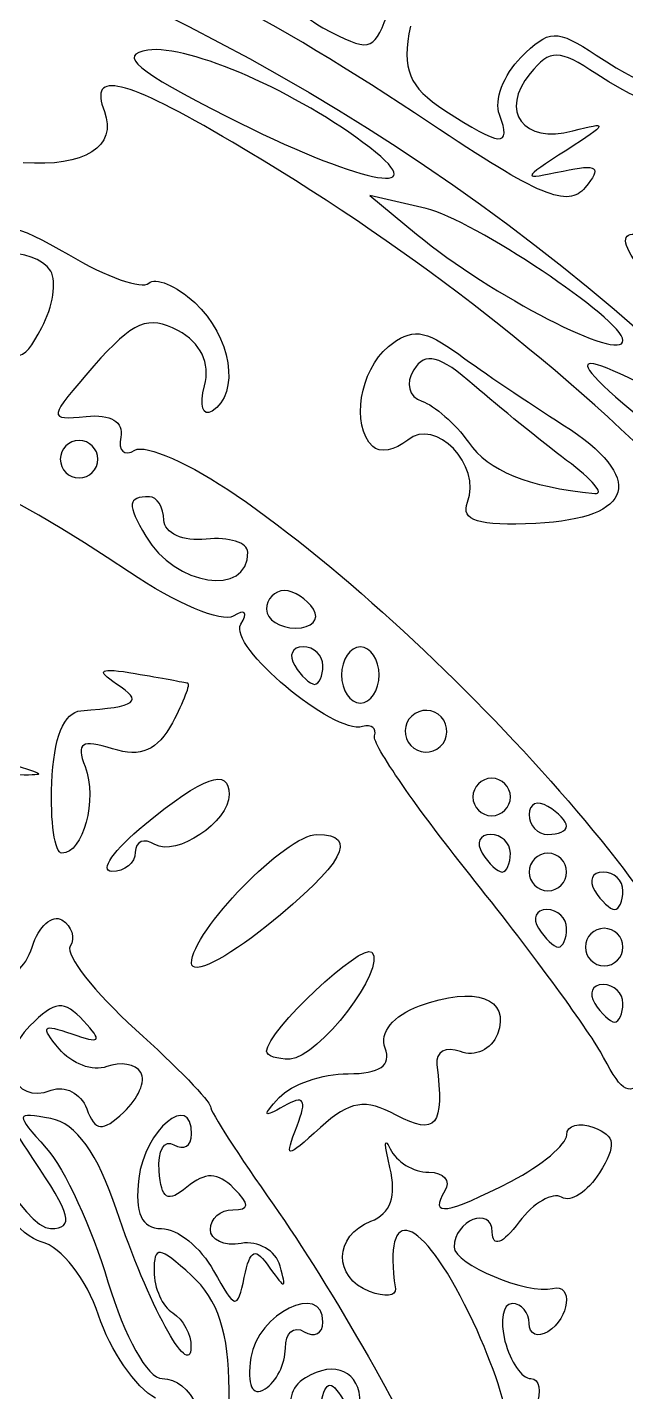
# Model space of a CAD drawing. Header units: millimetres. Extents: x 89 to 151, y 168 to 272.
# Drawn here: x 128.19 to 133.39, y 226.78 to 238.62 of the extents above; entities that cross this region are included whole.
import ezdxf

# ---------------------------------------------------------------- set-up
doc = ezdxf.new("R2010")
doc.units = ezdxf.units.MM
doc.layers.add('Layer_1', color=7, linetype='CONTINUOUS')

msp = doc.modelspace()

# ---------------------------------------------------------------- linework, layer by layer
at = {"layer": 'Layer_1', "color": 7}
for points in [[(131.1671, 237.577019)], [(133.3652, 235.903637)], [(128.80625, 234.872538)], [(132.87679, 234.862735)], [(132.01638, 234.49844)], [(130.10888, 234.06614)], [(130.67869, 233.569981)], [(130.76011, 233.081517)], [(131.24857, 233.000117)], [(131.80984, 232.606974)], [(128.40627, 232.063104)], [(132.38831, 231.941776)], [(129.21327, 231.702583)], [(132.87679, 231.687933)], [(132.38831, 231.453314)], [(132.87679, 231.290492)], [(133.36525, 231.127671)], [(132.87677, 230.802029)], [(133.36525, 230.639207)], [(129.62032, 230.500497)], [(133.36525, 230.150742)], [(130.27161, 229.735284)], [(129.17975, 229.551267)], [(130.53652, 229.087531)], [(128.24224, 228.804552)], [(130.43451, 227.157766)]]:
    msp.add_lwpolyline(points, close=True, dxfattribs=at)
for points in [[(131.65558, 237.048057), (131.1671, 237.160413), (131.57416, 236.825322)], [(130.30064, 227.854157), (130.30053, 227.854171)]]:
    msp.add_lwpolyline(points, dxfattribs=at)
for points in [[(131.81845, 244.147188), (139.12262, 240.639558), (144.27945, 233.647126), (145.50282, 225.591745)], [(124.73577, 240.332942), (131.20967, 238.971544), (136.41821, 234.551704), (138.6965, 228.486231)], [(131.68502, 237.791805), (130.30702, 238.71475), (129.26014, 239.254957), (127.88508, 239.752619)], [(130.59764, 239.268341), (130.48309, 238.869141), (130.51314, 238.749789), (130.76112, 238.617057)], [(130.76112, 238.617057), (131.16165, 238.402699), (131.1967, 238.40902), (131.31486, 238.716907)], [(131.52051, 238.631565), (131.44431, 238.250385), (131.50301, 238.106576), (131.82007, 237.89887)], [(132.47915, 238.358852), (132.726, 238.605695), (132.78642, 238.607633), (133.13407, 238.379842)], [(131.1671, 237.577019), (130.54961, 238.054495), (129.59436, 238.473845), (129.24146, 238.422374)], [(133.13407, 238.379842), (133.65223, 238.04033), (133.71452, 238.061237), (133.59567, 238.53478)], [(129.24146, 238.422374), (128.97224, 238.383104), (129.13727, 238.244501), (129.93125, 237.842814)], [(132.29288, 237.86368), (132.24578, 237.986454), (132.32958, 238.209288), (132.47915, 238.358852)], [(133.13874, 238.21394), (132.80521, 238.432478), (132.73673, 238.433323), (132.56058, 238.22104)], [(133.77276, 238.454503), (133.89479, 237.898846), (133.72056, 237.832726), (133.13874, 238.21394)], [(129.97535, 237.623174), (129.03161, 238.179619), (128.72358, 238.253502), (128.86308, 237.889952)], [(132.56058, 238.22104), (132.28803, 237.892641), (132.50098, 237.606151), (132.93166, 237.721945)], [(128.86308, 237.889952), (128.9792, 237.587292), (128.69007, 237.404859), (128.15842, 237.445369)], [(131.82007, 237.89887), (132.30344, 237.582151), (132.40378, 237.574684), (132.29288, 237.86368)], [(129.93125, 237.842814), (131.05687, 237.27339), (131.75355, 237.123555), (131.1671, 237.577019)], [(133.0376, 237.230456), (132.88735, 237.049412), (132.64046, 237.151876), (131.68502, 237.791805)], [(132.93166, 237.721945), (133.24393, 237.805925), (133.2377, 237.786865), (132.87716, 237.555543)], [(136.89624, 230.674078), (135.15593, 233.647689), (132.93398, 235.878699), (129.97535, 237.623174)], [(132.87716, 237.555543), (132.47745, 237.29903), (132.47688, 237.295736), (132.84576, 237.37312)], [(132.84576, 237.37312), (133.14811, 237.43655), (133.18554, 237.4087), (133.0376, 237.230456)], [(129.08024, 233.892512), (124.96445, 236.670229), (119.51587, 237.104633), (114.96054, 235.018247)], [(133.3652, 235.903632), (133.3652, 236.082712), (132.06313, 236.954313), (131.65558, 237.048057)], [(127.73012, 236.811432), (127.90539, 236.956893), (128.09061, 236.920102), (128.55117, 236.648364)], [(131.57416, 236.825322), (132.22345, 236.290821), (133.3652, 235.703267), (133.3652, 235.903637)], [(134.61682, 235.320296), (133.52502, 236.435578), (133.22627, 236.826393), (133.46551, 236.826393)], [(128.39726, 236.504011), (128.2564, 236.731905), (127.709, 236.701197), (127.61165, 236.459941)], [(128.55117, 236.648364), (128.87828, 236.455368), (129.19179, 236.343339), (129.24786, 236.399413)], [(128.31956, 236.015244), (128.41656, 236.196364), (128.45145, 236.41631), (128.39726, 236.504011)], [(129.24786, 236.399413), (129.30386, 236.455483), (129.48398, 236.379943), (129.64795, 236.231541)], [(129.64795, 236.231541), (129.96421, 235.945334), (130.04473, 235.441073), (129.79848, 235.288878)], [(129.50107, 235.988942), (129.24522, 236.125868), (129.11237, 236.070022), (128.77241, 235.682596)], [(127.53863, 235.993094), (128.13674, 235.689269), (128.14523, 235.689509), (128.31956, 236.015244)], [(129.73238, 235.50956), (129.78458, 235.709177), (129.70128, 235.881778), (129.50107, 235.988942)], [(131.32988, 235.849426), (131.52724, 236.013225), (131.6443, 236.000449), (131.94046, 235.782786)], [(133.65822, 235.456311), (132.65937, 235.979598), (132.91425, 235.663181), (134.38673, 234.551919)], [(131.19283, 234.982501), (131.00395, 235.171377), (131.07815, 235.640478), (131.32988, 235.849426)], [(132.07439, 235.512353), (131.77226, 235.775358), (131.64878, 235.807664), (131.55044, 235.649432)], [(131.94046, 235.782786), (132.14198, 235.634675), (132.54855, 235.359934), (132.84396, 235.172251)], [(128.77241, 235.682596), (128.371, 235.225135), (128.36862, 235.210013), (128.70371, 235.244143)], [(131.55044, 235.649432), (131.47554, 235.528848), (131.50454, 235.414677), (131.62014, 235.375978)], [(129.79848, 235.288878), (129.71728, 235.238688), (129.68748, 235.338008), (129.73238, 235.50956)], [(132.87674, 234.862735), (132.65285, 235.030771), (132.29179, 235.323098), (132.07439, 235.512353)], [(128.70371, 235.244143), (128.91818, 235.266003), (129.03358, 235.197153), (129.00593, 235.063865)], [(131.62014, 235.375978), (131.72918, 235.339438), (131.91068, 235.179594), (132.0234, 235.020767)], [(132.01638, 234.498436), (132.14038, 234.821716), (131.73874, 235.239519), (131.49688, 235.038781)], [(132.84396, 235.172251), (133.56771, 234.712431), (133.47005, 234.356624), (132.60875, 234.315354)], [(128.64343, 235.03536), (128.55393, 235.03536), (128.48061, 234.96209), (128.48061, 234.872538)], [(128.80625, 234.872538), (128.80625, 234.962088), (128.73305, 235.03536), (128.64343, 235.03536)], [(129.00593, 235.063865), (128.98123, 234.945263), (129.03573, 234.894259), (129.12664, 234.950511)], [(131.49688, 235.038781), (131.38863, 234.948901), (131.25176, 234.923578), (131.19283, 234.982501)], [(129.12664, 234.950511), (129.21774, 235.006761), (129.61416, 234.831227), (130.00774, 234.560438)], [(132.0234, 235.020767), (132.20217, 234.768903), (132.52848, 234.636151), (133.12102, 234.57423)], [(128.48061, 234.872538), (128.48061, 234.782988), (128.55381, 234.709717), (128.64343, 234.709717)], [(128.64343, 234.709717), (128.73303, 234.709717), (128.80625, 234.782987), (128.80625, 234.872538)], [(133.12102, 234.57423), (133.21062, 234.56493), (133.10072, 234.694695), (132.87679, 234.862735)], [(130.00774, 234.560438), (131.88027, 233.272097), (134.26197, 230.553238), (134.08462, 229.906392)], [(129.254, 234.546914), (129.06386, 234.546914), (129.05834, 234.485634), (129.2232, 234.204441)], [(129.38049, 234.343387), (129.37749, 234.455323), (129.32119, 234.546914), (129.254, 234.546914)], [(132.60875, 234.315354), (132.10675, 234.291304), (131.95491, 234.338224), (132.01638, 234.49844)], [(129.74683, 234.178647), (129.54677, 234.157207), (129.38289, 234.230907), (129.38049, 234.343387)], [(129.2232, 234.204441), (129.47648, 233.772239), (130.10888, 233.673488), (130.10888, 234.06614)], [(130.10882, 234.066133), (130.10882, 234.149343), (129.94593, 234.199972), (129.74683, 234.178647)], [(129.98276, 233.511333), (129.88576, 233.451413), (129.47967, 233.622942), (129.08024, 233.892512)], [(130.42485, 233.732801), (130.34065, 233.732801), (130.27165, 233.659531), (130.27165, 233.569981)], [(130.67869, 233.569981), (130.62329, 233.659531), (130.50912, 233.732801), (130.42485, 233.732801)], [(130.04796, 233.440533), (130.11236, 233.544714), (130.08496, 233.574484), (129.98276, 233.511333)], [(130.27165, 233.569981), (130.27165, 233.480431), (130.38593, 233.407159), (130.52548, 233.407159)], [(130.52548, 233.407159), (130.6651, 233.407159), (130.73404, 233.480429), (130.67869, 233.569981)], [(131.10528, 232.552342), (130.85247, 232.480492), (129.93234, 233.253438), (130.04796, 233.440533)], [(130.58767, 233.244337), (130.49277, 233.244337), (130.46053, 233.171067), (130.51587, 233.081517)], [(130.76011, 233.081517), (130.76011, 233.171067), (130.68251, 233.244337), (130.58767, 233.244337)], [(131.08575, 233.244349), (130.99615, 233.244349), (130.92293, 233.134446), (130.92293, 233.000117)], [(131.24857, 233.000117), (131.24857, 233.134445), (131.17537, 233.244349), (131.08575, 233.244349)], [(128.96903, 232.92164), (128.78241, 233.044506), (128.82081, 233.065968), (129.13186, 233.01266)], [(129.13186, 233.01266), (129.35573, 232.97428), (129.5598, 232.93745), (129.58535, 232.9308)], [(130.51587, 233.081517), (130.57127, 232.991967), (130.64881, 232.918695), (130.68831, 232.918695)], [(130.68831, 232.918695), (130.72781, 232.918695), (130.76011, 232.991965), (130.76011, 233.081517)], [(128.6594, 232.689579), (129.14938, 232.725409), (129.20444, 232.766669), (128.96903, 232.92164)], [(129.58535, 232.9308), (129.61095, 232.9241), (129.55145, 232.768641), (129.45331, 232.585234)], [(130.92293, 233.000117), (130.92293, 232.86579), (130.99613, 232.755886), (131.08575, 232.755886)], [(131.08575, 232.755886), (131.17525, 232.755886), (131.24857, 232.865788), (131.24857, 233.000117)], [(128.40628, 232.063094), (128.42228, 232.456545), (128.51217, 232.678809), (128.6594, 232.689579)], [(131.5603, 232.665885), (131.4754, 232.613455), (131.4489, 232.501165), (131.5014, 232.41634)], [(131.80985, 232.606975), (131.75735, 232.691805), (131.64513, 232.718308), (131.5603, 232.665885)], [(129.45331, 232.585234), (129.32394, 232.343509), (129.1812, 232.281486), (128.93449, 232.359792)], [(131.20815, 232.470922), (131.23035, 232.538092), (131.18415, 232.574723), (131.10528, 232.552342)], [(131.75094, 232.35743), (131.83584, 232.40985), (131.86234, 232.522149), (131.80984, 232.606974)], [(128.93449, 232.359792), (128.66603, 232.445002), (128.61545, 232.412252), (128.69507, 232.204795)], [(132.08183, 231.209058), (131.5791, 231.83592), (131.18594, 232.403758), (131.20815, 232.470922)], [(131.5014, 232.41634), (131.5539, 232.33151), (131.66611, 232.305007), (131.75094, 232.35743)], [(128.10254, 232.210804), (128.36371, 232.135944), (128.36024, 232.126694), (128.07384, 232.133904)], [(128.69507, 232.204795), (128.8041, 231.920732), (128.67957, 231.45331), (128.49497, 231.45331)], [(129.21327, 231.702579), (129.72578, 232.122685), (129.94596, 232.200551), (129.94596, 231.9617)], [(128.49497, 231.45331), (128.43247, 231.45331), (128.39262, 231.727717), (128.40627, 232.063104)], [(132.22549, 232.104596), (132.13599, 232.104596), (132.06267, 232.031326), (132.06267, 231.941776)], [(132.38831, 231.941776), (132.38831, 232.031326), (132.31511, 232.104596), (132.22549, 232.104596)], [(129.94596, 231.9617), (129.94596, 231.726366), (129.48455, 231.417358), (129.30181, 231.530303)], [(132.06267, 231.941776), (132.06267, 231.852226), (132.13587, 231.778954), (132.22549, 231.778954)], [(132.22549, 231.778954), (132.31509, 231.778954), (132.38831, 231.852224), (132.38831, 231.941776)], [(132.71397, 231.860364), (132.62447, 231.915714), (132.55113, 231.883404), (132.55113, 231.788564)], [(132.87679, 231.687934), (132.87679, 231.727424), (132.80359, 231.805014), (132.71397, 231.860364)], [(132.55113, 231.788564), (132.55113, 231.693724), (132.62453, 231.616133), (132.71397, 231.616133)], [(128.92833, 231.296339), (128.81641, 231.299639), (128.94463, 231.482369), (129.21327, 231.702583)], [(129.30181, 231.530303), (129.20841, 231.588073), (129.13186, 231.557753), (129.13186, 231.462913)], [(129.62032, 230.500497), (129.62032, 230.77389), (130.4423, 231.616121), (130.70912, 231.616121)], [(130.70912, 231.616121), (131.08284, 231.616121), (130.94198, 231.360329), (130.27161, 230.821593)], [(132.21589, 231.616134), (132.12099, 231.616134), (132.08874, 231.542864), (132.14409, 231.453314)], [(132.38831, 231.453314), (132.38831, 231.542864), (132.31081, 231.616134), (132.21589, 231.616134)], [(132.71397, 231.616133), (132.80357, 231.616133), (132.87679, 231.648453), (132.87679, 231.687933)], [(129.13186, 231.462913), (129.13186, 231.368073), (129.04026, 231.293118), (128.92833, 231.296339)], [(132.14409, 231.453314), (132.19949, 231.363764), (132.27702, 231.290492), (132.31651, 231.290492)], [(132.31651, 231.290492), (132.35601, 231.290492), (132.38831, 231.363762), (132.38831, 231.453314)], [(132.71397, 231.453314), (132.62447, 231.453314), (132.55113, 231.380044), (132.55113, 231.290492)], [(132.87679, 231.290492), (132.87679, 231.380042), (132.80359, 231.453314), (132.71397, 231.453314)], [(132.55113, 231.290492), (132.55113, 231.200942), (132.62453, 231.127671), (132.71397, 231.127671)], [(132.71397, 231.127671), (132.80357, 231.127671), (132.87679, 231.200941), (132.87679, 231.290492)], [(133.19281, 231.290492), (133.09791, 231.290492), (133.06567, 231.217222), (133.12101, 231.127671)], [(133.36525, 231.127671), (133.36525, 231.217221), (133.28765, 231.290492), (133.19281, 231.290492)], [(133.19805, 229.680964), (133.08691, 229.894554), (132.58456, 230.582197), (132.08183, 231.209058)], [(133.12101, 231.127671), (133.17641, 231.038121), (133.25395, 230.96485), (133.29345, 230.96485)], [(133.29345, 230.96485), (133.33295, 230.96485), (133.36525, 231.03812), (133.36525, 231.127671)], [(128.23647, 230.639154), (128.29407, 230.820858), (128.41052, 230.926764), (128.49508, 230.8745)], [(132.70435, 230.96485), (132.60945, 230.96485), (132.57721, 230.89158), (132.63255, 230.802029)], [(132.87679, 230.802029), (132.87679, 230.891579), (132.79919, 230.96485), (132.70435, 230.96485)], [(128.49508, 230.8745), (128.57968, 230.82224), (128.6116, 230.719245), (128.56608, 230.645632)], [(130.27161, 230.821593), (129.9134, 230.53373), (129.62032, 230.389237), (129.62032, 230.500497)], [(132.63255, 230.802029), (132.68795, 230.712479), (132.76549, 230.639207), (132.80497, 230.639207)], [(132.80497, 230.639207), (132.84447, 230.639207), (132.87677, 230.712477), (132.87677, 230.802029)], [(133.20243, 230.802029), (133.11283, 230.802029), (133.03961, 230.728759), (133.03961, 230.639207)], [(133.36525, 230.639207), (133.36525, 230.728757), (133.29205, 230.802029), (133.20243, 230.802029)], [(128.56608, 230.645632), (128.52058, 230.572022), (128.77583, 230.24756), (129.13331, 229.924612)], [(130.27161, 229.735288), (130.27161, 229.905034), (131.09728, 230.681897), (131.18474, 230.594439)], [(127.95284, 230.419268), (128.05295, 230.357428), (128.17779, 230.454248), (128.23647, 230.639154)], [(131.18474, 230.594439), (131.32072, 230.458456), (130.71991, 229.673538), (130.47513, 229.667384)], [(133.03961, 230.639207), (133.03961, 230.549657), (133.11281, 230.476387), (133.20243, 230.476387)], [(133.20243, 230.476387), (133.29203, 230.476387), (133.36525, 230.549657), (133.36525, 230.639207)], [(131.59787, 230.128282), (132.08232, 230.308323), (132.39522, 230.195382), (132.27559, 229.883662)], [(133.19281, 230.313564), (133.09791, 230.313564), (133.06567, 230.240294), (133.12101, 230.150742)], [(133.36525, 230.150742), (133.36525, 230.240292), (133.28765, 230.313564), (133.19281, 230.313564)], [(128.68297, 229.997691), (128.51141, 230.182516), (128.43583, 230.175746), (128.21595, 229.955871)], [(131.30002, 229.762978), (131.24912, 229.89575), (131.36942, 230.04339), (131.59787, 230.128282)], [(133.12101, 230.150742), (133.17641, 230.061192), (133.25395, 229.987922), (133.29345, 229.987922)], [(133.29345, 229.987922), (133.33295, 229.987922), (133.36525, 230.061192), (133.36525, 230.150742)], [(128.21595, 229.955871), (127.92762, 229.667539), (128.06139, 229.265894), (128.40219, 229.396674)], [(128.46949, 229.757102), (128.305, 229.955294), (128.32354, 229.977028), (128.5797, 229.886279)], [(128.5797, 229.886279), (128.83288, 229.796599), (128.85125, 229.816419), (128.68297, 229.997691)], [(129.13331, 229.924612), (129.49077, 229.601662), (129.78324, 229.300776), (129.78324, 229.255975)], [(132.27559, 229.883662), (132.22499, 229.751599), (132.08006, 229.683223), (131.95369, 229.731715)], [(128.88309, 229.601654), (128.76434, 229.556094), (128.57825, 229.626044), (128.46949, 229.757102)], [(130.47513, 229.667384), (130.36321, 229.664584), (130.27161, 229.695124), (130.27161, 229.735284)], [(130.97918, 229.540146), (131.25615, 229.540146), (131.35831, 229.611106), (131.30002, 229.762978)], [(131.95369, 229.731715), (131.82734, 229.780215), (131.73555, 229.729515), (131.74976, 229.618952)], [(128.24225, 228.804556), (128.01514, 229.138775), (127.82932, 229.499804), (127.82932, 229.606844)], [(129.17975, 229.551264), (129.13525, 229.624534), (129.00182, 229.647204), (128.88309, 229.601654)], [(131.74976, 229.618952), (131.81776, 229.090243), (131.74176, 228.996594), (131.39783, 229.181043)], [(133.56089, 229.518144), (133.43151, 229.336605), (133.36078, 229.368361), (133.19805, 229.680964)], [(127.66649, 229.476802), (127.66649, 229.076094), (128.16812, 228.196881), (128.39675, 228.196881)], [(129.03145, 229.206284), (129.15741, 229.32276), (129.22417, 229.477998), (129.17975, 229.551267)], [(130.38153, 229.333087), (130.48676, 229.446965), (130.75569, 229.540146), (130.97918, 229.540146)], [(128.40219, 229.396674), (128.52002, 229.441904), (128.6583, 229.369924), (128.70942, 229.236714)], [(129.62047, 229.01494), (129.62047, 229.39333), (129.2116, 229.05197), (129.1619, 228.632077)], [(130.5365, 229.087526), (130.6253, 229.319159), (130.5984, 229.359113), (130.42143, 229.258037)], [(128.70942, 229.236714), (128.78602, 229.037065), (128.8426, 229.031721), (129.03145, 229.206284)], [(129.78324, 229.255975), (129.78324, 229.211175), (130.03091, 228.826318), (130.33363, 228.40074)], [(130.42143, 229.258037), (130.2407, 229.154852), (130.232, 229.171227), (130.38153, 229.333087)], [(131.39783, 229.181043), (131.12639, 229.326307), (130.99489, 229.30488), (130.73953, 229.073791)], [(128.39886, 229.150576), (128.08658, 229.209206), (128.08494, 229.198696), (128.35886, 228.894215)], [(128.96874, 228.358252), (128.80491, 228.848727), (128.6173, 229.109567), (128.39886, 229.150576)], [(132.87687, 229.010042), (132.87687, 229.094492), (132.98328, 229.122727), (133.11343, 229.072792)], [(129.4675, 228.92349), (129.5516, 228.87149), (129.62047, 228.9126), (129.62047, 229.01494)], [(130.73953, 229.073791), (130.43321, 228.796574), (130.42508, 228.797123), (130.53652, 229.087531)], [(131.34213, 228.725234), (131.29203, 228.927166), (131.29303, 229.000796), (131.34513, 228.888856)], [(132.39649, 228.608098), (132.6607, 228.744726), (132.87687, 228.9256), (132.87687, 229.010042)], [(133.11343, 229.072792), (133.30063, 229.000952), (133.31082, 228.919276), (133.16223, 228.68138)], [(128.35886, 228.894215), (128.51599, 228.719592), (128.75695, 228.198189), (128.89434, 227.735543)], [(129.33865, 228.697167), (129.32545, 228.873641), (129.38325, 228.975486), (129.4675, 228.92349)], [(131.34513, 228.888856), (131.39653, 228.776919), (131.54673, 228.68533), (131.67888, 228.68533)], [(128.31537, 228.081664), (128.143, 228.126734), (127.87304, 228.44586), (127.71545, 228.790824)], [(128.39675, 228.196881), (128.60515, 228.196881), (128.57525, 228.314486), (128.24224, 228.804552)], [(129.1619, 228.632077), (129.1258, 228.327401), (129.1851, 228.196875), (129.3597, 228.196875)], [(129.57994, 228.556491), (129.41206, 228.417175), (129.35734, 228.449082), (129.33865, 228.697167)], [(129.98552, 228.548191), (129.84729, 228.686421), (129.73915, 228.688634), (129.57994, 228.556491)], [(131.1778, 228.260055), (131.34848, 228.325555), (131.40301, 228.479921), (131.34213, 228.725234)], [(131.67888, 228.68533), (131.81104, 228.68533), (131.87388, 228.61206), (131.81853, 228.522508)], [(133.16223, 228.68138), (133.05897, 228.516034), (132.911, 228.419982), (132.83341, 228.467933)], [(129.97852, 228.359707), (130.12652, 228.359707), (130.1282, 228.405417), (129.98552, 228.548191)], [(131.81853, 228.522508), (131.67817, 228.295407), (131.83743, 228.318989), (132.39649, 228.608098)], [(132.83341, 228.467933), (132.75591, 228.515893), (132.58965, 228.419553), (132.46413, 228.253875)], [(130.33363, 228.40074), (130.80794, 227.73391), (131.60868, 226.329412), (131.65663, 226.08016)], [(132.02972, 227.45982), (131.6115, 228.320647), (131.27652, 228.432506), (131.38965, 227.673562)], [(132.23073, 228.165765), (132.22573, 228.397184), (131.89991, 228.269042), (131.89991, 228.035406)], [(129.61508, 227.169695), (129.60708, 226.870129), (129.24031, 227.545238), (128.96874, 228.358252)], [(129.78314, 228.189747), (129.78314, 228.283217), (129.87104, 228.359707), (129.97852, 228.359707)], [(129.3597, 228.196875), (129.49681, 228.196875), (129.69997, 228.032018), (129.81114, 227.830527)], [(130.05119, 228.067629), (129.90376, 228.041319), (129.78314, 228.096269), (129.78314, 228.189747)], [(131.1647, 227.650272), (130.84652, 227.772364), (130.85438, 228.13592), (131.1778, 228.260055)], [(132.46413, 228.253875), (132.31849, 228.061631), (132.23404, 228.029752), (132.23073, 228.165765)], [(128.81157, 227.445759), (128.70949, 227.755195), (128.49042, 228.035886), (128.31537, 228.081664)], [(129.62002, 227.789877), (129.33642, 228.046538), (129.29438, 228.051036), (129.29438, 227.824727)], [(130.38923, 227.871241), (130.35073, 228.005567), (130.1986, 228.093943), (130.05119, 228.067629)], [(130.07759, 227.772757), (130.12999, 228.023817), (130.17159, 228.038989), (130.30064, 227.854157)], [(131.89991, 228.035406), (131.89991, 227.888122), (132.53954, 227.619297), (132.75473, 227.676143)], [(129.29438, 227.824727), (129.29438, 227.681807), (129.36758, 227.519587), (129.4572, 227.464241)], [(129.81114, 227.830527), (129.99787, 227.492098), (130.01818, 227.487696), (130.07759, 227.772757)], [(130.30053, 227.854171), (130.43244, 227.665385), (130.44743, 227.668269), (130.38923, 227.871241)], [(128.89434, 227.735543), (129.03569, 227.259579), (129.23988, 226.894367), (129.36465, 226.894367)], [(129.94566, 226.797324), (129.94566, 227.288393), (129.84926, 227.582498), (129.62002, 227.789877)], [(130.76011, 227.385108), (130.76011, 227.738453), (130.18983, 227.457998), (130.13583, 227.078106)], [(132.75473, 227.676143), (132.93596, 227.724023), (132.90272, 227.417974), (132.71403, 227.301348)], [(131.38965, 227.673562), (131.39865, 227.609622), (131.29795, 227.599142), (131.1647, 227.650272)], [(129.307, 226.724503), (129.13506, 226.816523), (128.91213, 227.141083), (128.81157, 227.445759)], [(129.4572, 227.464241), (129.5467, 227.408891), (129.61779, 227.276349), (129.61508, 227.169695)], [(132.21401, 226.080195), (132.49357, 226.080195), (132.41529, 226.666209), (132.02972, 227.45982)], [(132.40362, 227.545578), (132.32242, 227.545578), (132.29433, 227.39904), (132.34112, 227.219936)], [(132.5512, 227.373148), (132.5512, 227.467988), (132.4848, 227.545578), (132.40362, 227.545578)], [(130.43447, 227.157766), (130.43447, 227.292093), (130.50767, 227.356714), (130.59729, 227.301368)], [(130.59729, 227.301368), (130.68679, 227.246018), (130.76011, 227.283708), (130.76011, 227.385108)], [(132.71403, 227.301348), (132.62453, 227.245998), (132.5512, 227.278308), (132.5512, 227.373148)], [(132.34112, 227.219936), (132.38792, 227.040832), (132.4887, 226.894294), (132.56499, 226.894294)], [(130.25799, 226.804442), (130.35509, 226.864442), (130.43451, 227.023438), (130.43451, 227.157766)], [(130.13583, 227.078106), (130.10123, 226.834588), (130.14483, 226.735035), (130.25799, 226.804442)], [(131.08326, 226.681182), (131.08726, 226.955374), (130.86392, 227.059111), (130.60936, 226.901778)], [(129.36465, 226.894367), (129.61713, 226.894367), (129.78281, 226.545023), (129.78281, 226.012671)], [(130.60936, 226.901778), (130.4733, 226.817688), (130.44449, 226.685451), (130.53196, 226.546174)], [(130.73213, 226.633004), (130.78093, 226.879811), (130.82183, 226.896106), (130.93699, 226.714424)], [(132.56499, 226.894294), (132.64139, 226.894294), (132.66179, 226.785008), (132.61049, 226.651435)], [(130.10848, 225.998844), (130.01898, 226.054194), (129.94566, 226.413506), (129.94566, 226.797324)]]:
    msp.add_open_spline(points, degree=3, dxfattribs=at)

doc.saveas('drawing.dxf')
